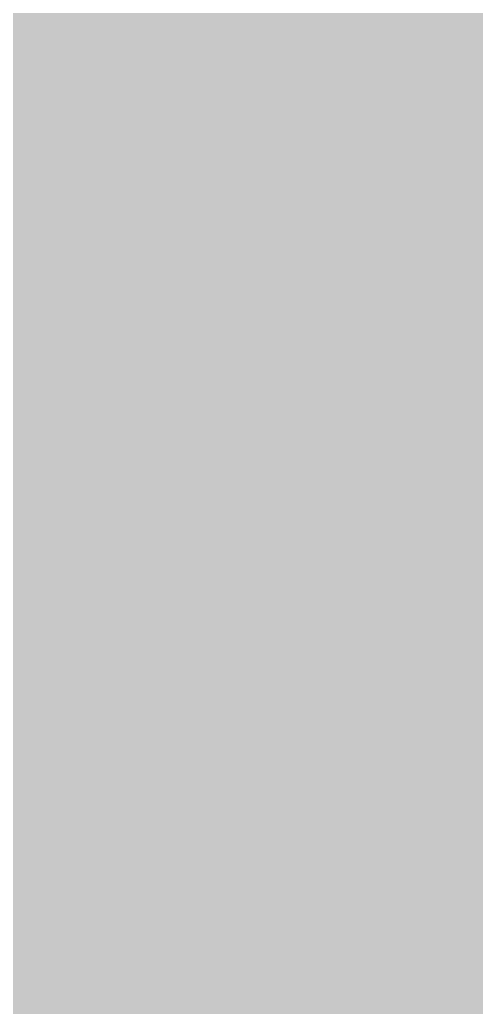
# Model space of a CAD drawing. Header units: millimetres. Extents: x -11 to 223, y -88 to 3.
# Drawn here: x 5.39033 to 5.40768, y -58.58026 to -58.54273 of the extents above; entities that cross this region are included whole.
import ezdxf

# ---------------------------------------------------------------- set-up
doc = ezdxf.new("R2010")
doc.units = ezdxf.units.MM
doc.header["$MEASUREMENT"] = 0
doc.layers.add('Bottom-Layer', color=7, linetype='Continuous', true_color=0x0000ff)
doc.layers.add('Top-Layer', color=7, linetype='Continuous', true_color=0xff0000)

msp = doc.modelspace()

# ---------------------------------------------------------------- hatches: boundary and pattern name
at = {"layer": 'Bottom-Layer'}
msp.add_hatch(color=256, dxfattribs=at).paths.add_polyline_path([(-10.335281, 1.978664), (-0.38039, 1.978664), (-0.84578, 1.726733), (-1.195487, 1.329541), (-1.386452, 0.835994), (-1.395162, 0.306862), (-1.220545, -0.192703), (-0.884101, -0.60119), (-0.427256, -0.868302), (0.093739, -0.961151), (1.793739, -0.961151), (2.314734, -0.868302), (2.771579, -0.60119), (3.108023, -0.192703), (3.28264, 0.306862), (3.27393, 0.835994), (3.082964, 1.329541), (2.733257, 1.726733), (2.267868, 1.978664), (222.628905, 1.978664), (222.628905, -87.475235), (-10.335281, -87.475235)])
at = {"layer": 'Top-Layer'}
msp.add_hatch(color=256, dxfattribs=at).paths.add_polyline_path([(-10.335281, 1.978664), (-0.38039, 1.978664), (-0.84578, 1.726733), (-1.195487, 1.329541), (-1.386452, 0.835994), (-1.395162, 0.306862), (-1.220545, -0.192703), (-0.884101, -0.60119), (-0.427256, -0.868302), (0.093739, -0.961151), (1.793739, -0.961151), (2.314734, -0.868302), (2.771579, -0.60119), (3.108023, -0.192703), (3.28264, 0.306862), (3.27393, 0.835994), (3.082964, 1.329541), (2.733257, 1.726733), (2.267868, 1.978664), (222.628905, 1.978664), (222.628905, -87.475235), (-10.335281, -87.475235)])

# ---------------------------------------------------------------- linework, layer by layer
at = {"layer": 'Bottom-Layer', "const_width": 0.0508}
msp.add_lwpolyline([(5.382151, -79.166316), (5.382151, -62.425266), (5.788523, -62.152187), (6.059889, -61.744668), (6.155152, -61.264422), (6.059889, -60.784177), (5.788523, -60.376658), (5.382151, -60.103578), (5.382151, -43.362528)], dxfattribs=at)

doc.saveas('drawing.dxf')
